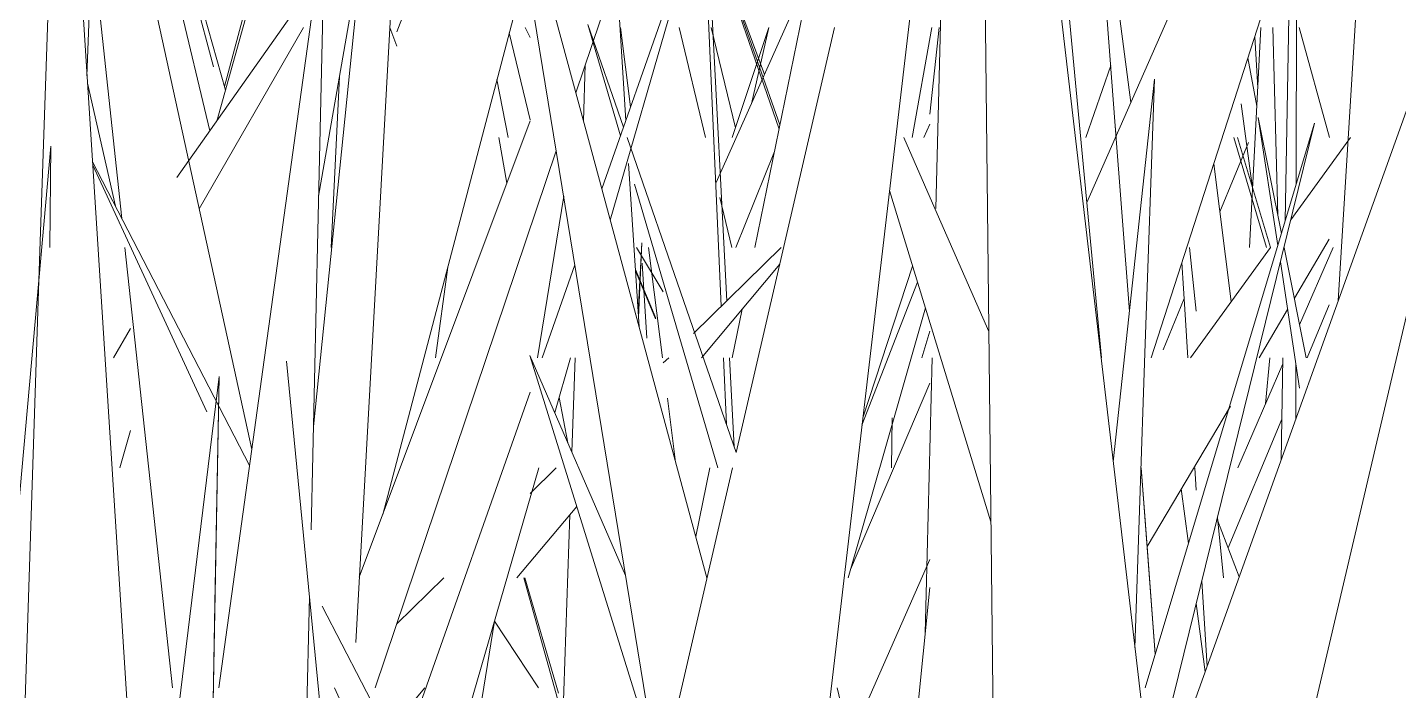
# Model space of a CAD drawing. Header units: millimetres. Extents: x -9575 to 27274, y -4387 to 11354.
# Drawn here: x -6753.72 to -6719.36, y 3072 to 3088.62 of the extents above; entities that cross this region are included whole.
import ezdxf

# ---------------------------------------------------------------- set-up
doc = ezdxf.new("R2010")
doc.units = ezdxf.units.MM
doc.layers.add('G-IMPT', color=8, linetype='Continuous', lineweight=9)

# ---------------------------------------------------------------- blocks, each defined once
blk = doc.blocks.new('Grass Array - 25_dwg-V49-North')
at = {"layer": 'G-IMPT'}
for p, q in [((-6730.954, 3084.079), (-6730.331, 3108.781)), ((-6743.555, 3107.957), (-6746.553, 3078.615)), ((-6729.26, 3048), (-6729.916, 3106.911)), ((-6748.972, 3086.271), (-6743.928, 3104.311)), ((-6749.146, 3086.025), (-6753.171, 3102.964)), ((-6748.972, 3086.271), (-6744.516, 3102.208)), ((-6748.095, 3078.043), (-6753.283, 3101.744)), ((-6727.171, 3084.228), (-6719.664, 3101.29)), ((-6739.707, 3100.956), (-6744.461, 3088.506)), ((-6726.803, 3080.341), (-6728.645, 3099.785)), ((-6753.43, 3082.278), (-6752.905, 3098.024)), ((-6719.946, 3097.732), (-6725.555, 3080.341)), ((-6745.492, 3073.205), (-6744.157, 3097.154)), ((-6736.4, 3048), (-6730.666, 3096.895)), ((-6719.95, 3096.661), (-6720.872, 3081.767)), ((-6748.756, 3087.045), (-6751.36, 3096.336)), ((-6749.055, 3087.631), (-6751.36, 3096.336)), ((-6728.691, 3096.418), (-6723.037, 3048)), ((-6725.339, 3069.306), (-6715.694, 3096.21)), ((-6736.973, 3095.88), (-6739.975, 3086.976)), ((-6736.973, 3095.88), (-6736.332, 3081.629)), ((-6726.069, 3086.734), (-6727.097, 3094.593)), ((-6726.465, 3086.258), (-6727.097, 3094.593)), ((-6737.877, 3069.687), (-6741.818, 3093.796)), ((-6739.634, 3085.715), (-6741.818, 3093.796)), ((-6737.593, 3093.747), (-6735.244, 3087.442)), ((-6737.491, 3093.609), (-6734.859, 3086.175)), ((-6737.491, 3093.609), (-6734.881, 3086.069)), ((-6736.195, 3081.764), (-6736.784, 3093.163)), ((-6752.24, 3092.058), (-6751.354, 3083.832)), ((-6739.326, 3084.575), (-6736.87, 3091.542)), ((-6739.111, 3083.786), (-6736.87, 3091.542)), ((-6748.923, 3072.065), (-6746.261, 3091.289)), ((-6746.44, 3083.515), (-6746.261, 3091.289)), ((-6721.925, 3084.683), (-6721.913, 3091.377)), ((-6722.07, 3091.147), (-6722.198, 3083.773)), ((-6752.226, 3087.404), (-6752.102, 3090.777)), ((-6748.781, 3087.134), (-6747.799, 3090.782)), ((-6745.319, 3090.697), (-6746.42, 3084.387)), ((-6733.962, 3090.555), (-6735.489, 3083.1)), ((-6726.803, 3080.341), (-6727.782, 3090.679)), ((-6749.972, 3084.853), (-6746.463, 3089.831)), ((-6744.811, 3076.416), (-6741.216, 3090.112)), ((-6738.722, 3086.289), (-6738.959, 3089.991)), ((-6734.445, 3089.232), (-6736.455, 3084.729)), ((-6752.333, 3089.081), (-6750.77, 3064.652)), ((-6749.415, 3084.075), (-6746.803, 3088.618)), ((-6744.638, 3088.618), (-6744.461, 3088.149)), ((-6741.123, 3086.306), (-6741.645, 3088.479)), ((-6741.247, 3088.618), (-6741.123, 3088.368)), ((-6738.858, 3085.905), (-6739.676, 3088.695)), ((-6738.782, 3086.118), (-6739.676, 3088.695)), ((-6738.857, 3088.618), (-6738.604, 3086.624)), ((-6736.725, 3085.859), (-6737.385, 3088.618)), ((-6736.583, 3088.618), (-6735.974, 3086.1)), ((-6736.054, 3085.859), (-6735.136, 3088.617)), ((-6733.489, 3088.618), (-6735.957, 3077.969)), ((-6735.575, 3086.701), (-6735.136, 3088.617)), ((-6731.55, 3085.859), (-6731.053, 3088.618)), ((-6731.107, 3086.446), (-6730.868, 3088.618)), ((-6722.81, 3088.618), (-6723.091, 3083.1)), ((-6722.511, 3088.618), (-6722.383, 3083.908)), ((-6721.846, 3088.618), (-6721.089, 3085.859)), ((-6722.963, 3088.378), (-6722.888, 3087.101)), ((-6722.911, 3086.645), (-6723.132, 3087.853)), ((-6745.896, 3087.391), (-6746.103, 3083.1)), ((-6739.739, 3087.678), (-6739.787, 3086.279)), ((-6726.572, 3087.666), (-6727.194, 3085.859)), ((-6717.734, 3087.496), (-6724.35, 3059.245)), ((-6751.514, 3084.141), (-6752.214, 3087.223)), ((-6741.952, 3087.309), (-6741.669, 3085.859)), ((-6726.51, 3077.736), (-6725.475, 3087.324)), ((-6725.712, 3080.452), (-6725.475, 3087.324)), ((-6723.304, 3086.699), (-6723.016, 3084.587)), ((-6722.293, 3083.457), (-6722.872, 3086.362)), ((-6722.383, 3083.156), (-6722.872, 3086.362)), ((-6741.123, 3086.276), (-6745.401, 3074.84)), ((-6731.255, 3085.859), (-6731.107, 3086.19)), ((-6726.465, 3086.258), (-6726.435, 3085.859)), ((-6726.465, 3086.258), (-6726.104, 3081.495)), ((-6725.558, 3069.589), (-6721.465, 3086.217)), ((-6723.5, 3079.43), (-6721.465, 3086.217)), ((-6741.706, 3084.719), (-6741.904, 3085.859)), ((-6739.634, 3085.715), (-6736.691, 3074.823)), ((-6737.192, 3081.53), (-6738.693, 3085.859)), ((-6730.976, 3084.079), (-6731.756, 3085.859)), ((-6723.119, 3085.738), (-6723.835, 3083.997)), ((-6723.489, 3085.859), (-6722.669, 3083.1)), ((-6722.566, 3083.105), (-6723.395, 3085.859)), ((-6720.914, 3085.378), (-6720.564, 3085.859)), ((-6753.43, 3082.278), (-6753.132, 3085.641)), ((-6753.155, 3083.1), (-6753.132, 3085.641)), ((-6740.466, 3085.522), (-6745.004, 3072.065)), ((-6735.964, 3083.1), (-6734.996, 3085.507)), ((-6722.06, 3083.8), (-6720.914, 3085.378)), ((-6748.151, 3077.637), (-6752.088, 3085.251)), ((-6749.225, 3078.988), (-6752.083, 3085.17)), ((-6738.391, 3081.115), (-6738.653, 3085.206)), ((-6723.552, 3081.748), (-6723.987, 3085.202)), ((-6723.552, 3081.748), (-6723.987, 3085.202)), ((-6736.417, 3077.582), (-6738.501, 3084.689)), ((-6740.939, 3080.341), (-6740.28, 3084.387)), ((-6736.066, 3083.1), (-6736.365, 3084.352)), ((-6729.574, 3076.228), (-6732.116, 3084.528)), ((-6730.976, 3084.079), (-6729.628, 3081.001)), ((-6746.44, 3083.515), (-6746.612, 3076.03)), ((-6721.969, 3081.831), (-6721.093, 3083.308)), ((-6751.276, 3083.1), (-6750.087, 3072.065)), ((-6737.783, 3081.989), (-6738.455, 3083.1)), ((-6738.415, 3081.482), (-6738.322, 3083.22)), ((-6738.406, 3081.348), (-6738.322, 3083.22)), ((-6738.157, 3083.1), (-6737.807, 3080.341)), ((-6737.028, 3080.948), (-6734.83, 3083.1)), ((-6724.431, 3081.511), (-6724.594, 3083.1)), ((-6724.574, 3080.341), (-6722.569, 3083.1)), ((-6721.672, 3080.341), (-6722.222, 3083.1)), ((-6721.836, 3081.163), (-6720.995, 3083.1)), ((-6743.493, 3080.341), (-6743.185, 3082.61)), ((-6740.819, 3080.341), (-6739.999, 3082.667)), ((-6738.316, 3082.712), (-6738.196, 3080.83)), ((-6736.826, 3080.341), (-6734.865, 3082.682)), ((-6732.784, 3078.836), (-6731.537, 3082.637)), ((-6724.705, 3081.423), (-6724.786, 3082.725)), ((-6721.837, 3079.579), (-6722.32, 3082.745)), ((-6753.43, 3082.278), (-6755.603, 3058.27)), ((-6754.488, 3049.993), (-6753.43, 3082.278)), ((-6738.483, 3082.554), (-6737.97, 3081.336)), ((-6737.977, 3081.319), (-6738.481, 3082.519)), ((-6732.805, 3078.652), (-6731.414, 3082.236)), ((-6737.192, 3081.53), (-6735.957, 3077.969)), ((-6735.804, 3081.561), (-6736.054, 3080.341)), ((-6731.901, 3079.195), (-6731.216, 3081.59)), ((-6724.73, 3081.824), (-6725.258, 3080.54)), ((-6722.852, 3080.341), (-6722.137, 3081.547)), ((-6721.093, 3081.668), (-6721.645, 3080.341)), ((-6724.705, 3081.423), (-6724.637, 3080.341)), ((-6751.563, 3080.341), (-6751.139, 3081.077)), ((-6731.306, 3080.341), (-6731.107, 3081.005)), ((-6747.23, 3080.255), (-6744.094, 3048.286)), ((-6737.966, 3070.228), (-6741.128, 3080.399)), ((-6738.727, 3074.882), (-6741.128, 3080.399)), ((-6740.106, 3080.341), (-6740.504, 3078.965)), ((-6739.992, 3080.341), (-6740.073, 3077.976)), ((-6737.783, 3080.209), (-6737.647, 3080.341)), ((-6736.274, 3080.341), (-6736.199, 3078.666)), ((-6736.005, 3078.108), (-6736.121, 3080.341)), ((-6731.222, 3073.441), (-6731.048, 3080.341)), ((-6725.712, 3080.452), (-6725.965, 3073.075)), ((-6723.389, 3077.582), (-6722.261, 3080.184)), ((-6722.695, 3079.183), (-6722.581, 3080.341)), ((-6722.258, 3080.341), (-6722.303, 3077.775)), ((-6721.936, 3078.797), (-6721.934, 3080.211)), ((-6748.917, 3079.869), (-6752.798, 3048)), ((-6749.481, 3048), (-6748.917, 3079.869)), ((-6748.917, 3079.869), (-6749.018, 3074.178)), ((-6744.359, 3070.302), (-6741.123, 3079.479)), ((-6733.093, 3075.032), (-6731.107, 3079.701)), ((-6740.395, 3079.341), (-6740.174, 3078.207)), ((-6737.678, 3079.325), (-6737.475, 3077.725)), ((-6731.901, 3079.195), (-6733.153, 3074.823)), ((-6723.5, 3079.43), (-6725.708, 3072.065)), ((-6725.657, 3075.609), (-6723.571, 3079.128)), ((-6732.049, 3078.836), (-6732.066, 3077.582)), ((-6722.285, 3078.803), (-6723.627, 3075.577)), ((-6751.402, 3077.582), (-6751.139, 3078.52)), ((-6751.402, 3077.582), (-6751.139, 3078.52)), ((-6740.903, 3077.582), (-6743.295, 3069.306)), ((-6736.047, 3077.582), (-6742.443, 3049.993)), ((-6740.465, 3077.582), (-6741.123, 3076.938)), ((-6736.619, 3077.582), (-6736.972, 3075.863)), ((-6725.808, 3077.582), (-6725.454, 3072.913)), ((-6725.807, 3077.582), (-6725.657, 3075.609)), ((-6724.466, 3077.582), (-6724.431, 3077.025)), ((-6724.623, 3075.684), (-6724.802, 3077.052)), ((-6741.45, 3074.823), (-6739.951, 3076.613)), ((-6740.128, 3076.402), (-6740.517, 3065.114)), ((-6723.743, 3074.823), (-6723.898, 3076.333)), ((-6723.351, 3074.851), (-6723.892, 3076.271)), ((-6725.453, 3072.915), (-6725.657, 3075.609)), ((-6733.299, 3070.301), (-6731.107, 3075.283)), ((-6743.282, 3074.823), (-6744.461, 3073.669)), ((-6739.319, 3067.798), (-6741.281, 3074.823)), ((-6740.41, 3071.936), (-6741.252, 3074.823)), ((-6724.289, 3074.746), (-6724.156, 3072.606)), ((-6746.651, 3074.351), (-6747.084, 3055.511)), ((-6731.107, 3074.584), (-6731.916, 3066.547)), ((-6749.481, 3048), (-6749.018, 3074.178)), ((-6739.786, 3061.456), (-6746.333, 3074.119)), ((-6724.203, 3072.473), (-6724.427, 3074.185)), ((-6743.001, 3067.674), (-6742.013, 3073.741)), ((-6742.014, 3073.738), (-6740.907, 3072.065)), ((-6746.023, 3072.065), (-6740.231, 3059.536)), ((-6744.461, 3071.23), (-6743.762, 3072.065)), ((-6733.109, 3070.732), (-6733.428, 3072.065))]:
    blk.add_line(p, q, dxfattribs=at)
blk = doc.blocks.new('Grass Array - Grass Array-V52-North')
blk.add_blockref('Grass Array - 25_dwg-V49-North', (0, 0))

msp = doc.modelspace()

# ---------------------------------------------------------------- block references
msp.add_blockref('Grass Array - Grass Array-V52-North', (0, 0))

doc.saveas('drawing.dxf')
